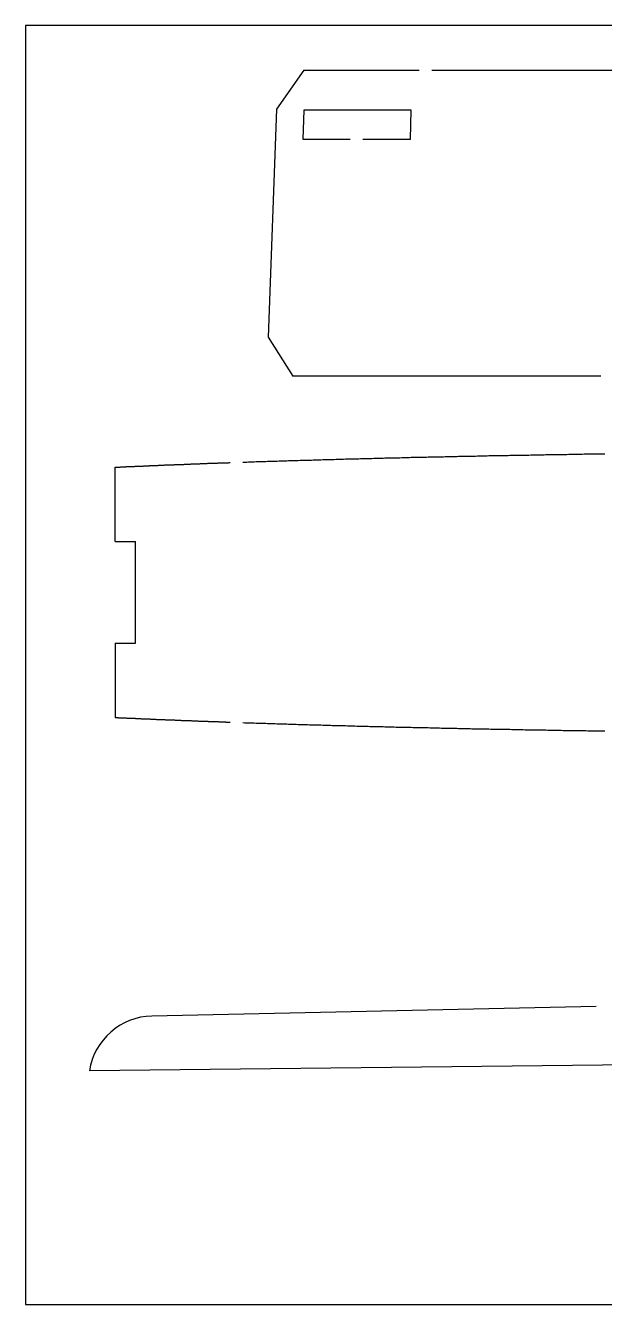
# Model space of a CAD drawing. Extents: x -537 to 363, y 432 to 791.
# Drawn here: x -537.1 to -491.8, y 561.6 to 661.6 of the extents above; entities that cross this region are included whole.
import ezdxf

# ---------------------------------------------------------------- set-up
doc = ezdxf.new("R2010")
doc.units = 0
doc.layers.get('0').update_dxf_attribs({"linetype": 'CONTINUOUS'})
doc.layers.add('90X10', color=1, linetype='CONTINUOUS')

msp = doc.modelspace()

# ---------------------------------------------------------------- linework, layer by layer
for p, q in [((-515.29, 658.09), (-517.43, 655.05)), ((-515.29, 658.09), (-506.29, 658.09)), ((-505.29, 658.09), (-482.96, 658.09)), ((-517.43, 655.05), (-518.08, 637.22)), ((-515.31, 654.97), (-515.39, 652.71)), ((-506.9, 654.97), (-515.31, 654.97)), ((-506.96, 652.71), (-506.9, 654.97)), ((-515.39, 652.71), (-511.68, 652.71)), ((-510.68, 652.71), (-506.96, 652.71)), ((-518.08, 637.22), (-516.16, 634.17)), ((-492.09, 634.17), (-516.16, 634.17)), ((-530.06, 621.25), (-530.06, 627.05)), ((-530.06, 621.25), (-528.47, 621.25)), ((-528.47, 613.28), (-528.47, 621.25)), ((-530.06, 613.28), (-528.47, 613.28)), ((-530.06, 613.28), (-530.06, 607.48)), ((-492.45, 584.87), (-527.18, 584.13)), ((-412.4, 581.15), (-532.07, 579.85))]:
    msp.add_line(p, q)
for points in [[(-520.07, 627.44, 0), (-519.92, 627.45, 0), (-519.77, 627.45, 0), (-519.62, 627.46, 0), (-519.47, 627.46, 0), (-519.33, 627.47, 0), (-519.18, 627.47, 0), (-519.03, 627.48, 0), (-518.88, 627.48, 0), (-518.73, 627.49, 0), (-518.58, 627.49, 0), (-518.43, 627.5, 0), (-518.28, 627.5, 0), (-518.13, 627.51, 0), (-517.98, 627.51, 0), (-517.83, 627.52, 0), (-517.68, 627.52, 0), (-517.54, 627.53, 0), (-517.39, 627.53, 0), (-517.24, 627.54, 0), (-517.09, 627.54, 0), (-516.94, 627.54, 0), (-516.79, 627.55, 0), (-516.64, 627.55, 0), (-516.49, 627.56, 0), (-516.35, 627.56, 0), (-516.2, 627.57, 0), (-516.05, 627.57, 0), (-515.9, 627.58, 0), (-515.75, 627.58, 0), (-515.6, 627.59, 0), (-515.45, 627.59, 0), (-515.3, 627.6, 0), (-515.16, 627.6, 0), (-515.01, 627.6, 0), (-514.86, 627.61, 0), (-514.71, 627.61, 0), (-514.56, 627.62, 0), (-514.41, 627.62, 0), (-514.26, 627.62, 0), (-514.12, 627.63, 0), (-513.97, 627.63, 0), (-513.82, 627.64, 0), (-513.67, 627.64, 0), (-513.52, 627.65, 0), (-513.38, 627.65, 0), (-513.23, 627.65, 0), (-513.08, 627.66, 0), (-512.93, 627.66, 0), (-512.78, 627.67, 0), (-512.64, 627.67, 0), (-512.49, 627.67, 0), (-512.34, 627.68, 0), (-512.19, 627.68, 0), (-512.05, 627.69, 0), (-511.9, 627.69, 0), (-511.75, 627.7, 0), (-511.6, 627.7, 0), (-511.46, 627.7, 0), (-511.31, 627.71, 0), (-511.16, 627.71, 0), (-511.01, 627.71, 0), (-510.87, 627.72, 0), (-510.72, 627.72, 0), (-510.57, 627.73, 0), (-510.43, 627.73, 0), (-510.28, 627.73, 0), (-510.13, 627.74, 0), (-509.99, 627.74, 0), (-509.84, 627.75, 0), (-509.69, 627.75, 0), (-509.55, 627.75, 0), (-509.4, 627.76, 0), (-509.25, 627.76, 0), (-509.11, 627.76, 0), (-508.96, 627.77, 0), (-508.81, 627.77, 0), (-508.67, 627.77, 0), (-508.52, 627.78, 0), (-508.38, 627.78, 0), (-508.23, 627.78, 0), (-508.08, 627.79, 0), (-507.93, 627.79, 0), (-507.79, 627.79, 0), (-507.64, 627.8, 0), (-507.49, 627.8, 0), (-507.35, 627.8, 0), (-507.2, 627.81, 0), (-507.05, 627.81, 0), (-506.9, 627.82, 0), (-506.76, 627.82, 0), (-506.61, 627.82, 0), (-506.46, 627.83, 0), (-506.31, 627.83, 0), (-506.17, 627.83, 0), (-506.02, 627.84, 0), (-505.87, 627.84, 0), (-505.72, 627.84, 0), (-505.57, 627.85, 0), (-505.43, 627.85, 0), (-505.28, 627.85, 0), (-505.13, 627.86, 0), (-504.98, 627.86, 0), (-504.83, 627.86, 0), (-504.69, 627.87, 0), (-504.54, 627.87, 0), (-504.39, 627.87, 0), (-504.24, 627.88, 0), (-504.09, 627.88, 0), (-503.95, 627.88, 0), (-503.8, 627.88, 0), (-503.65, 627.89, 0), (-503.5, 627.89, 0), (-503.35, 627.89, 0), (-503.2, 627.9, 0), (-503.06, 627.9, 0), (-502.91, 627.9, 0), (-502.76, 627.91, 0), (-502.61, 627.91, 0), (-502.46, 627.91, 0), (-502.31, 627.91, 0), (-502.17, 627.92, 0), (-502.02, 627.92, 0), (-501.87, 627.92, 0), (-501.72, 627.93, 0), (-501.57, 627.93, 0), (-501.42, 627.93, 0), (-501.27, 627.94, 0), (-501.12, 627.94, 0), (-500.98, 627.94, 0), (-500.83, 627.95, 0), (-500.68, 627.95, 0), (-500.53, 627.95, 0), (-500.38, 627.95, 0), (-500.23, 627.96, 0), (-500.08, 627.96, 0), (-499.94, 627.96, 0), (-499.79, 627.97, 0), (-499.64, 627.97, 0), (-499.49, 627.97, 0), (-499.34, 627.97, 0), (-499.19, 627.98, 0), (-499.04, 627.98, 0), (-498.89, 627.98, 0), (-498.75, 627.98, 0), (-498.6, 627.99, 0), (-498.45, 627.99, 0), (-498.3, 627.99, 0), (-498.15, 628, 0), (-498, 628, 0), (-497.85, 628, 0), (-497.7, 628, 0), (-497.56, 628.01, 0), (-497.41, 628.01, 0), (-497.26, 628.01, 0), (-497.11, 628.01, 0), (-496.96, 628.02, 0), (-496.81, 628.02, 0), (-496.66, 628.02, 0), (-496.51, 628.02, 0), (-496.37, 628.03, 0), (-496.22, 628.03, 0), (-496.07, 628.03, 0), (-495.92, 628.03, 0), (-495.77, 628.04, 0), (-495.62, 628.04, 0), (-495.47, 628.04, 0), (-495.32, 628.04, 0), (-495.18, 628.05, 0), (-495.03, 628.05, 0), (-494.88, 628.05, 0), (-494.73, 628.05, 0), (-494.58, 628.06, 0), (-494.43, 628.06, 0), (-494.29, 628.06, 0), (-494.14, 628.06, 0), (-493.99, 628.07, 0), (-493.84, 628.07, 0), (-493.69, 628.07, 0), (-493.54, 628.07, 0), (-493.39, 628.08, 0), (-493.25, 628.08, 0), (-493.1, 628.08, 0), (-492.95, 628.08, 0), (-492.8, 628.08, 0), (-492.65, 628.09, 0), (-492.51, 628.09, 0), (-492.36, 628.09, 0), (-492.21, 628.09, 0), (-492.06, 628.1, 0), (-491.91, 628.1, 0), (-491.76, 628.1, 0)], [(-530.06, 627.05, 0), (-530.02, 627.05, 0), (-529.98, 627.05, 0), (-529.94, 627.05, 0), (-529.9, 627.05, 0), (-529.86, 627.05, 0), (-529.82, 627.06, 0), (-529.78, 627.06, 0), (-529.74, 627.06, 0), (-529.7, 627.06, 0), (-529.66, 627.06, 0), (-529.62, 627.07, 0), (-529.58, 627.07, 0), (-529.54, 627.07, 0), (-529.5, 627.07, 0), (-529.46, 627.07, 0), (-529.42, 627.08, 0), (-529.38, 627.08, 0), (-529.34, 627.08, 0), (-529.3, 627.08, 0), (-529.26, 627.08, 0), (-529.22, 627.08, 0), (-529.18, 627.09, 0), (-529.14, 627.09, 0), (-529.1, 627.09, 0), (-529.06, 627.09, 0), (-529.02, 627.09, 0), (-528.98, 627.1, 0), (-528.94, 627.1, 0), (-528.9, 627.1, 0), (-528.86, 627.1, 0), (-528.82, 627.1, 0), (-528.78, 627.1, 0), (-528.74, 627.11, 0), (-528.7, 627.11, 0), (-528.66, 627.11, 0), (-528.62, 627.11, 0), (-528.58, 627.11, 0), (-528.54, 627.11, 0), (-528.5, 627.12, 0), (-528.46, 627.12, 0), (-528.42, 627.12, 0), (-528.38, 627.12, 0), (-528.34, 627.12, 0), (-528.3, 627.12, 0), (-528.26, 627.13, 0), (-528.22, 627.13, 0), (-528.18, 627.13, 0), (-528.14, 627.13, 0), (-528.1, 627.13, 0), (-528.06, 627.13, 0), (-528.02, 627.14, 0), (-527.98, 627.14, 0), (-527.94, 627.14, 0), (-527.9, 627.14, 0), (-527.86, 627.14, 0), (-527.82, 627.15, 0), (-527.78, 627.15, 0), (-527.74, 627.15, 0), (-527.7, 627.15, 0), (-527.66, 627.15, 0), (-527.62, 627.15, 0), (-527.58, 627.16, 0), (-527.54, 627.16, 0), (-527.5, 627.16, 0), (-527.46, 627.16, 0), (-527.42, 627.16, 0), (-527.38, 627.16, 0), (-527.34, 627.17, 0), (-527.3, 627.17, 0), (-527.26, 627.17, 0), (-527.22, 627.17, 0), (-527.18, 627.17, 0), (-527.14, 627.17, 0), (-527.1, 627.18, 0), (-527.06, 627.18, 0), (-527.02, 627.18, 0), (-526.98, 627.18, 0), (-526.94, 627.18, 0), (-526.9, 627.18, 0), (-526.86, 627.19, 0), (-526.82, 627.19, 0), (-526.78, 627.19, 0), (-526.74, 627.19, 0), (-526.7, 627.19, 0), (-526.66, 627.2, 0), (-526.62, 627.2, 0), (-526.58, 627.2, 0), (-526.53, 627.2, 0), (-526.5, 627.2, 0), (-526.46, 627.2, 0), (-526.41, 627.21, 0), (-526.37, 627.21, 0), (-526.33, 627.21, 0), (-526.29, 627.21, 0), (-526.25, 627.21, 0), (-526.21, 627.21, 0), (-526.17, 627.22, 0), (-526.13, 627.22, 0), (-526.09, 627.22, 0), (-526.05, 627.22, 0), (-526.01, 627.22, 0), (-525.97, 627.22, 0), (-525.93, 627.23, 0), (-525.89, 627.23, 0), (-525.85, 627.23, 0), (-525.81, 627.23, 0), (-525.77, 627.23, 0), (-525.73, 627.23, 0), (-525.69, 627.24, 0), (-525.65, 627.24, 0), (-525.61, 627.24, 0), (-525.57, 627.24, 0), (-525.53, 627.24, 0), (-525.49, 627.24, 0), (-525.45, 627.24, 0), (-525.41, 627.25, 0), (-525.37, 627.25, 0), (-525.33, 627.25, 0), (-525.28, 627.25, 0), (-525.24, 627.25, 0), (-525.2, 627.25, 0), (-525.16, 627.26, 0), (-525.12, 627.26, 0), (-525.08, 627.26, 0), (-525.04, 627.26, 0), (-525, 627.26, 0), (-524.96, 627.26, 0), (-524.92, 627.26, 0), (-524.88, 627.27, 0), (-524.84, 627.27, 0), (-524.8, 627.27, 0), (-524.76, 627.27, 0), (-524.72, 627.27, 0), (-524.68, 627.27, 0), (-524.64, 627.28, 0), (-524.6, 627.28, 0), (-524.56, 627.28, 0), (-524.52, 627.28, 0), (-524.48, 627.28, 0), (-524.43, 627.28, 0), (-524.39, 627.29, 0), (-524.35, 627.29, 0), (-524.31, 627.29, 0), (-524.27, 627.29, 0), (-524.23, 627.29, 0), (-524.19, 627.29, 0), (-524.15, 627.29, 0), (-524.11, 627.3, 0), (-524.07, 627.3, 0), (-524.03, 627.3, 0), (-523.99, 627.3, 0), (-523.95, 627.3, 0), (-523.91, 627.3, 0), (-523.87, 627.31, 0), (-523.83, 627.31, 0), (-523.79, 627.31, 0), (-523.75, 627.31, 0), (-523.71, 627.31, 0), (-523.67, 627.31, 0), (-523.63, 627.32, 0), (-523.59, 627.32, 0), (-523.54, 627.32, 0), (-523.5, 627.32, 0), (-523.46, 627.32, 0), (-523.42, 627.32, 0), (-523.38, 627.33, 0), (-523.34, 627.33, 0), (-523.3, 627.33, 0), (-523.26, 627.33, 0), (-523.22, 627.33, 0), (-523.18, 627.33, 0), (-523.14, 627.33, 0), (-523.1, 627.34, 0), (-523.06, 627.34, 0), (-523.02, 627.34, 0), (-522.98, 627.34, 0), (-522.94, 627.34, 0), (-522.9, 627.34, 0), (-522.86, 627.34, 0), (-522.82, 627.35, 0), (-522.77, 627.35, 0), (-522.73, 627.35, 0), (-522.69, 627.35, 0), (-522.65, 627.35, 0), (-522.61, 627.35, 0), (-522.57, 627.36, 0), (-522.53, 627.36, 0), (-522.49, 627.36, 0), (-522.45, 627.36, 0), (-522.41, 627.36, 0), (-522.37, 627.36, 0), (-522.33, 627.36, 0), (-522.29, 627.37, 0), (-522.25, 627.37, 0), (-522.21, 627.37, 0), (-522.17, 627.37, 0), (-522.12, 627.37, 0), (-522.09, 627.37, 0), (-522.04, 627.37, 0), (-522, 627.38, 0), (-521.96, 627.38, 0), (-521.92, 627.38, 0), (-521.88, 627.38, 0), (-521.84, 627.38, 0), (-521.8, 627.38, 0), (-521.76, 627.38, 0), (-521.72, 627.39, 0), (-521.68, 627.39, 0), (-521.64, 627.39, 0), (-521.6, 627.39, 0), (-521.56, 627.39, 0), (-521.52, 627.39, 0), (-521.48, 627.39, 0), (-521.43, 627.4, 0), (-521.39, 627.4, 0), (-521.35, 627.4, 0), (-521.31, 627.4, 0), (-521.27, 627.4, 0), (-521.23, 627.4, 0), (-521.19, 627.4, 0), (-521.15, 627.41, 0), (-521.11, 627.41, 0), (-521.07, 627.41, 0)], [(-530.06, 607.48, 0), (-530.02, 607.47, 0), (-529.98, 607.47, 0), (-529.94, 607.47, 0), (-529.9, 607.47, 0), (-529.86, 607.47, 0), (-529.82, 607.47, 0), (-529.78, 607.46, 0), (-529.74, 607.46, 0), (-529.7, 607.46, 0), (-529.66, 607.46, 0), (-529.62, 607.46, 0), (-529.58, 607.45, 0), (-529.54, 607.45, 0), (-529.5, 607.45, 0), (-529.46, 607.45, 0), (-529.42, 607.45, 0), (-529.38, 607.45, 0), (-529.34, 607.44, 0), (-529.3, 607.44, 0), (-529.26, 607.44, 0), (-529.22, 607.44, 0), (-529.18, 607.44, 0), (-529.14, 607.43, 0), (-529.1, 607.43, 0), (-529.06, 607.43, 0), (-529.02, 607.43, 0), (-528.98, 607.43, 0), (-528.94, 607.42, 0), (-528.9, 607.42, 0), (-528.86, 607.42, 0), (-528.82, 607.42, 0), (-528.78, 607.42, 0), (-528.74, 607.42, 0), (-528.7, 607.41, 0), (-528.66, 607.41, 0), (-528.62, 607.41, 0), (-528.58, 607.41, 0), (-528.54, 607.41, 0), (-528.5, 607.41, 0), (-528.46, 607.4, 0), (-528.42, 607.4, 0), (-528.38, 607.4, 0), (-528.34, 607.4, 0), (-528.3, 607.4, 0), (-528.26, 607.39, 0), (-528.22, 607.39, 0), (-528.18, 607.39, 0), (-528.14, 607.39, 0), (-528.1, 607.39, 0), (-528.06, 607.39, 0), (-528.02, 607.38, 0), (-527.98, 607.38, 0), (-527.94, 607.38, 0), (-527.9, 607.38, 0), (-527.86, 607.38, 0), (-527.82, 607.38, 0), (-527.78, 607.38, 0), (-527.74, 607.37, 0), (-527.7, 607.37, 0), (-527.66, 607.37, 0), (-527.62, 607.37, 0), (-527.58, 607.37, 0), (-527.54, 607.36, 0), (-527.5, 607.36, 0), (-527.46, 607.36, 0), (-527.42, 607.36, 0), (-527.38, 607.36, 0), (-527.34, 607.36, 0), (-527.3, 607.35, 0), (-527.26, 607.35, 0), (-527.22, 607.35, 0), (-527.18, 607.35, 0), (-527.14, 607.35, 0), (-527.1, 607.35, 0), (-527.06, 607.34, 0), (-527.02, 607.34, 0), (-526.98, 607.34, 0), (-526.94, 607.34, 0), (-526.9, 607.34, 0), (-526.86, 607.34, 0), (-526.82, 607.33, 0), (-526.78, 607.33, 0), (-526.74, 607.33, 0), (-526.7, 607.33, 0), (-526.66, 607.33, 0), (-526.62, 607.33, 0), (-526.58, 607.32, 0), (-526.53, 607.32, 0), (-526.5, 607.32, 0), (-526.46, 607.32, 0), (-526.41, 607.32, 0), (-526.37, 607.32, 0), (-526.33, 607.31, 0), (-526.29, 607.31, 0), (-526.25, 607.31, 0), (-526.21, 607.31, 0), (-526.17, 607.31, 0), (-526.13, 607.3, 0), (-526.09, 607.3, 0), (-526.05, 607.3, 0), (-526.01, 607.3, 0), (-525.97, 607.3, 0), (-525.93, 607.3, 0), (-525.89, 607.29, 0), (-525.85, 607.29, 0), (-525.81, 607.29, 0), (-525.77, 607.29, 0), (-525.73, 607.29, 0), (-525.69, 607.29, 0), (-525.65, 607.29, 0), (-525.61, 607.28, 0), (-525.57, 607.28, 0), (-525.53, 607.28, 0), (-525.49, 607.28, 0), (-525.45, 607.28, 0), (-525.41, 607.28, 0), (-525.37, 607.27, 0), (-525.33, 607.27, 0), (-525.28, 607.27, 0), (-525.24, 607.27, 0), (-525.2, 607.27, 0), (-525.16, 607.27, 0), (-525.12, 607.26, 0), (-525.08, 607.26, 0), (-525.04, 607.26, 0), (-525, 607.26, 0), (-524.96, 607.26, 0), (-524.92, 607.26, 0), (-524.88, 607.25, 0), (-524.84, 607.25, 0), (-524.8, 607.25, 0), (-524.76, 607.25, 0), (-524.72, 607.25, 0), (-524.68, 607.25, 0), (-524.64, 607.25, 0), (-524.6, 607.24, 0), (-524.56, 607.24, 0), (-524.52, 607.24, 0), (-524.48, 607.24, 0), (-524.43, 607.24, 0), (-524.39, 607.24, 0), (-524.35, 607.23, 0), (-524.31, 607.23, 0), (-524.27, 607.23, 0), (-524.23, 607.23, 0), (-524.19, 607.23, 0), (-524.15, 607.23, 0), (-524.11, 607.23, 0), (-524.07, 607.22, 0), (-524.03, 607.22, 0), (-523.99, 607.22, 0), (-523.95, 607.22, 0), (-523.91, 607.22, 0), (-523.87, 607.22, 0), (-523.83, 607.21, 0), (-523.79, 607.21, 0), (-523.75, 607.21, 0), (-523.71, 607.21, 0), (-523.67, 607.21, 0), (-523.63, 607.21, 0), (-523.59, 607.21, 0), (-523.54, 607.2, 0), (-523.5, 607.2, 0), (-523.46, 607.2, 0), (-523.42, 607.2, 0), (-523.38, 607.2, 0), (-523.34, 607.2, 0), (-523.3, 607.19, 0), (-523.26, 607.19, 0), (-523.22, 607.19, 0), (-523.18, 607.19, 0), (-523.14, 607.19, 0), (-523.1, 607.19, 0), (-523.06, 607.18, 0), (-523.02, 607.18, 0), (-522.98, 607.18, 0), (-522.94, 607.18, 0), (-522.9, 607.18, 0), (-522.86, 607.18, 0), (-522.82, 607.18, 0), (-522.77, 607.17, 0), (-522.73, 607.17, 0), (-522.69, 607.17, 0), (-522.65, 607.17, 0), (-522.61, 607.17, 0), (-522.57, 607.17, 0), (-522.53, 607.17, 0), (-522.49, 607.16, 0), (-522.45, 607.16, 0), (-522.41, 607.16, 0), (-522.37, 607.16, 0), (-522.33, 607.16, 0), (-522.29, 607.16, 0), (-522.25, 607.15, 0), (-522.21, 607.15, 0), (-522.17, 607.15, 0), (-522.12, 607.15, 0), (-522.09, 607.15, 0), (-522.04, 607.15, 0), (-522, 607.15, 0), (-521.96, 607.14, 0), (-521.92, 607.14, 0), (-521.88, 607.14, 0), (-521.84, 607.14, 0), (-521.8, 607.14, 0), (-521.76, 607.14, 0), (-521.72, 607.14, 0), (-521.68, 607.13, 0), (-521.64, 607.13, 0), (-521.6, 607.13, 0), (-521.56, 607.13, 0), (-521.52, 607.13, 0), (-521.48, 607.13, 0), (-521.43, 607.13, 0), (-521.39, 607.12, 0), (-521.35, 607.12, 0), (-521.31, 607.12, 0), (-521.27, 607.12, 0), (-521.23, 607.12, 0), (-521.19, 607.12, 0), (-521.15, 607.12, 0), (-521.11, 607.12, 0), (-521.07, 607.11, 0)], [(-520.07, 607.08, 0), (-519.92, 607.07, 0), (-519.77, 607.07, 0), (-519.62, 607.06, 0), (-519.47, 607.06, 0), (-519.33, 607.05, 0), (-519.18, 607.05, 0), (-519.03, 607.04, 0), (-518.88, 607.04, 0), (-518.73, 607.03, 0), (-518.58, 607.03, 0), (-518.43, 607.02, 0), (-518.28, 607.02, 0), (-518.13, 607.01, 0), (-517.98, 607.01, 0), (-517.83, 607, 0), (-517.68, 607, 0), (-517.54, 607, 0), (-517.39, 606.99, 0), (-517.24, 606.99, 0), (-517.09, 606.98, 0), (-516.94, 606.98, 0), (-516.79, 606.97, 0), (-516.64, 606.97, 0), (-516.49, 606.96, 0), (-516.35, 606.96, 0), (-516.2, 606.95, 0), (-516.05, 606.95, 0), (-515.9, 606.95, 0), (-515.75, 606.94, 0), (-515.6, 606.94, 0), (-515.45, 606.93, 0), (-515.3, 606.93, 0), (-515.16, 606.92, 0), (-515.01, 606.92, 0), (-514.86, 606.91, 0), (-514.71, 606.91, 0), (-514.56, 606.9, 0), (-514.41, 606.9, 0), (-514.26, 606.9, 0), (-514.12, 606.89, 0), (-513.97, 606.89, 0), (-513.82, 606.88, 0), (-513.67, 606.88, 0), (-513.52, 606.88, 0), (-513.38, 606.87, 0), (-513.23, 606.87, 0), (-513.08, 606.86, 0), (-512.93, 606.86, 0), (-512.78, 606.86, 0), (-512.64, 606.85, 0), (-512.49, 606.85, 0), (-512.34, 606.84, 0), (-512.19, 606.84, 0), (-512.05, 606.84, 0), (-511.9, 606.83, 0), (-511.75, 606.83, 0), (-511.6, 606.82, 0), (-511.46, 606.82, 0), (-511.31, 606.82, 0), (-511.16, 606.81, 0), (-511.01, 606.81, 0), (-510.87, 606.8, 0), (-510.72, 606.8, 0), (-510.57, 606.8, 0), (-510.43, 606.79, 0), (-510.28, 606.79, 0), (-510.13, 606.78, 0), (-509.99, 606.78, 0), (-509.84, 606.78, 0), (-509.69, 606.77, 0), (-509.55, 606.77, 0), (-509.4, 606.77, 0), (-509.25, 606.76, 0), (-509.11, 606.76, 0), (-508.96, 606.75, 0), (-508.81, 606.75, 0), (-508.67, 606.75, 0), (-508.52, 606.75, 0), (-508.38, 606.74, 0), (-508.23, 606.74, 0), (-508.08, 606.73, 0), (-507.93, 606.73, 0), (-507.79, 606.73, 0), (-507.64, 606.72, 0), (-507.49, 606.72, 0), (-507.35, 606.72, 0), (-507.2, 606.71, 0), (-507.05, 606.71, 0), (-506.9, 606.71, 0), (-506.76, 606.7, 0), (-506.61, 606.7, 0), (-506.46, 606.7, 0), (-506.31, 606.69, 0), (-506.17, 606.69, 0), (-506.02, 606.69, 0), (-505.87, 606.68, 0), (-505.72, 606.68, 0), (-505.57, 606.68, 0), (-505.43, 606.67, 0), (-505.28, 606.67, 0), (-505.13, 606.67, 0), (-504.98, 606.66, 0), (-504.83, 606.66, 0), (-504.69, 606.66, 0), (-504.54, 606.65, 0), (-504.39, 606.65, 0), (-504.24, 606.65, 0), (-504.09, 606.64, 0), (-503.95, 606.64, 0), (-503.8, 606.64, 0), (-503.65, 606.63, 0), (-503.5, 606.63, 0), (-503.35, 606.63, 0), (-503.2, 606.62, 0), (-503.06, 606.62, 0), (-502.91, 606.62, 0), (-502.76, 606.62, 0), (-502.61, 606.61, 0), (-502.46, 606.61, 0), (-502.31, 606.61, 0), (-502.17, 606.6, 0), (-502.02, 606.6, 0), (-501.87, 606.6, 0), (-501.72, 606.6, 0), (-501.57, 606.59, 0), (-501.42, 606.59, 0), (-501.27, 606.59, 0), (-501.12, 606.58, 0), (-500.98, 606.58, 0), (-500.83, 606.58, 0), (-500.68, 606.57, 0), (-500.53, 606.57, 0), (-500.38, 606.57, 0), (-500.23, 606.57, 0), (-500.08, 606.56, 0), (-499.94, 606.56, 0), (-499.79, 606.56, 0), (-499.64, 606.55, 0), (-499.49, 606.55, 0), (-499.34, 606.55, 0), (-499.19, 606.55, 0), (-499.04, 606.54, 0), (-498.89, 606.54, 0), (-498.75, 606.54, 0), (-498.6, 606.53, 0), (-498.45, 606.53, 0), (-498.3, 606.53, 0), (-498.15, 606.53, 0), (-498, 606.52, 0), (-497.85, 606.52, 0), (-497.7, 606.52, 0), (-497.56, 606.52, 0), (-497.41, 606.51, 0), (-497.26, 606.51, 0), (-497.11, 606.51, 0), (-496.96, 606.51, 0), (-496.81, 606.5, 0), (-496.66, 606.5, 0), (-496.51, 606.5, 0), (-496.37, 606.5, 0), (-496.22, 606.49, 0), (-496.07, 606.49, 0), (-495.92, 606.49, 0), (-495.77, 606.49, 0), (-495.62, 606.48, 0), (-495.47, 606.48, 0), (-495.32, 606.48, 0), (-495.18, 606.48, 0), (-495.03, 606.47, 0), (-494.88, 606.47, 0), (-494.73, 606.47, 0), (-494.58, 606.47, 0), (-494.43, 606.46, 0), (-494.29, 606.46, 0), (-494.14, 606.46, 0), (-493.99, 606.46, 0), (-493.84, 606.45, 0), (-493.69, 606.45, 0), (-493.54, 606.45, 0), (-493.39, 606.45, 0), (-493.25, 606.45, 0), (-493.1, 606.44, 0), (-492.95, 606.44, 0), (-492.8, 606.44, 0), (-492.65, 606.43, 0), (-492.51, 606.43, 0), (-492.36, 606.43, 0), (-492.21, 606.43, 0), (-492.06, 606.43, 0), (-491.91, 606.42, 0), (-491.76, 606.42, 0)]]:
    msp.add_polyline3d(points)
msp.add_arc((-527.07, 579.07), 5.06, 91.2208, 171.1206)
at = {"layer": '90X10', "color": 1, "linetype": 'CONTINUOUS'}
msp.add_lwpolyline([(-537.06, 561.58), (362.94, 561.58), (362.94, 661.58), (-537.06, 661.58)], close=True, dxfattribs=at)

doc.saveas('drawing.dxf')
